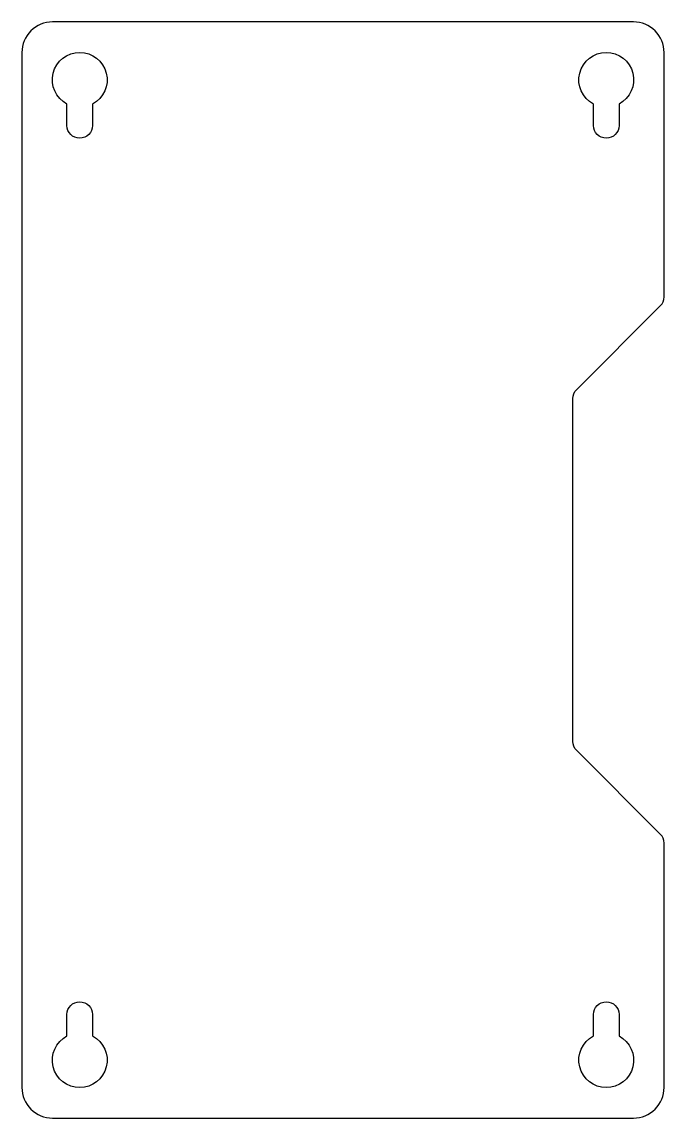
# Model space of a CAD drawing. Header units: millimetres. Extents: x -75 to 31, y -90 to 90.
import ezdxf

# ---------------------------------------------------------------- set-up
doc = ezdxf.new("R2010")
doc.units = ezdxf.units.MM

msp = doc.modelspace()

# ---------------------------------------------------------------- linework, layer by layer
for points in [[(30.41, 43.41, 0.198912), (31, 44.83), (31, 85, 0.414214), (26, 90), (-69.5, 90, 0.414214), (-74.5, 85), (-74.5, -85, 0.414214), (-69.5, -90), (26, -90, 0.414214), (31, -85), (31, -44.83, 0.198912), (30.41, -43.41), (16.59, -29.59, -0.198912), (16, -28.17), (16, 28.17, -0.198912), (16.59, 29.59)], [(-67.1, 73), (-67.1, 76.52, -4.038071), (-62.9, 76.52), (-62.9, 73, -1)], [(19.4, 73), (19.4, 76.52, -4.038071), (23.6, 76.52), (23.6, 73, -1)], [(-67.1, -76.52), (-67.1, -73, -1), (-62.9, -73), (-62.9, -76.52, -4.038071)], [(19.4, -76.52), (19.4, -73, -1), (23.6, -73), (23.6, -76.52, -4.038071)]]:
    msp.add_lwpolyline(points, format="xyb", close=True)

doc.saveas('drawing.dxf')
